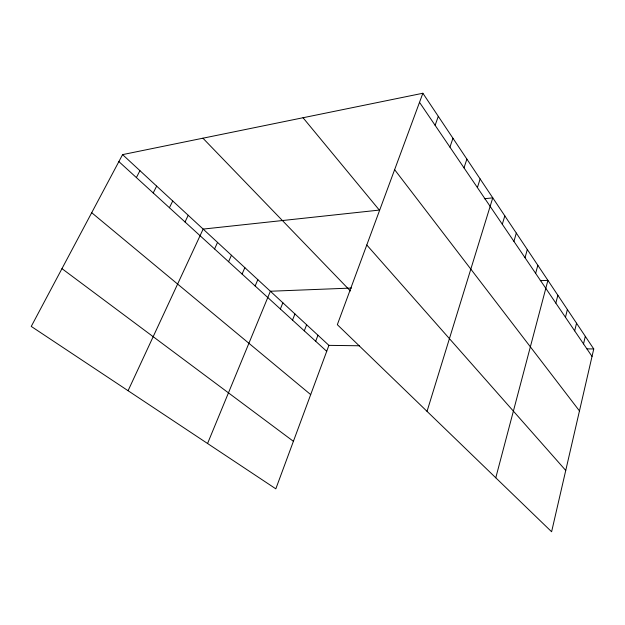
<?xml version="1.0" encoding="UTF-8"?>
<svg xmlns="http://www.w3.org/2000/svg" width="625" height="625" viewBox="0 0 625 625"><rect width="100%" height="100%" fill="white"/><g stroke="black" fill="none" stroke-linecap="round" stroke-linejoin="round"><path stroke-width="0.94" d="M422.875 93.25L593.75 348.961L551.609 531.75L337.336 324.664L422.875 93.25L122.586 154.617L31.25 326.414L275.82 488.828L328.914 345.359L122.586 154.617M583.531 343.891L585.312 336.336M574.68 330.852L576.539 323.203M565.461 317.273L567.391 309.516M555.844 303.109L557.859 295.25M495.781 477.789L547.914 280.367L540.266 280.664M535.641 273.359L537.836 265.281M525.023 257.719L527.312 249.539M513.922 241.375L516.312 233.086M502.305 224.266L504.812 215.867M427.039 411.352L492.766 197.844L484.289 198.758M477.391 187.57L480.141 178.945M464 167.852L466.883 159.117M449.93 147.125L452.961 138.273M435.117 125.32L438.305 116.352M315.68 341.242L317.953 335.227M304.289 330.844L306.633 324.766M292.523 320.102L294.945 313.953M280.359 309L282.867 302.789M207.562 443.5L270.367 291.242L351.594 288.055M255.156 285.992L257.828 279.648M242.094 274.07L244.859 267.656M228.57 261.734L231.438 255.25M214.578 248.953L217.539 242.406M128.078 390.719L203.141 229.094L379.328 210.086L303.039 117.742M185.031 221.984L188.219 215.289M169.422 207.734L172.727 200.977M153.219 192.945L156.648 186.109M136.383 177.578L139.945 170.672M328.914 345.359L359.555 345.773M586.922 348.867L593.75 348.961M61.969 268.641L293.406 441.312M91.703 212.703L310.688 394.602M118.875 161.594L326.711 351.312M202.93 138.203L350.391 290.977M366.781 244.992L565.742 470.445M394.625 169.664L579.461 410.93M419.516 102.336L592.031 356.414"/></g></svg>
